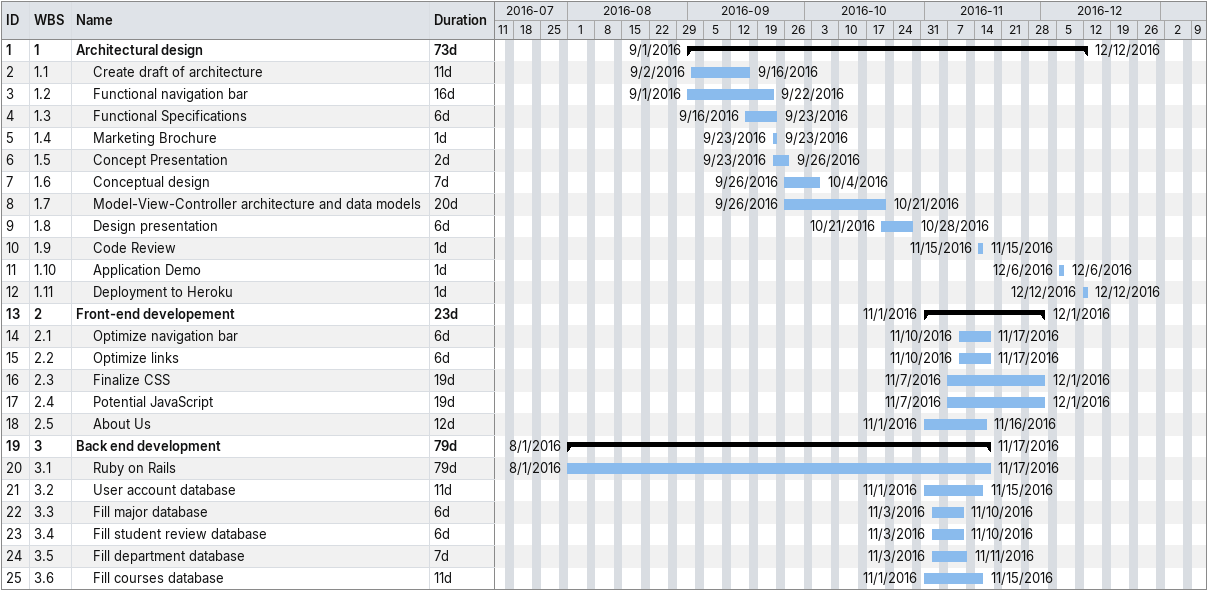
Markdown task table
| ID | WBS | Task | Duration | Start | Finish |
|---|---|---|---|---|---|
| 1 | 1 | **Architectural design** | 73d | 2016-09-01 | 2016-12-12 |
| 2 | 1.1 | Create draft of architecture | 11d | 2016-09-02 | 2016-09-16 |
| 3 | 1.2 | Functional navigation bar | 16d | 2016-09-01 | 2016-09-22 |
| 4 | 1.3 | Functional Specifications | 6d | 2016-09-16 | 2016-09-23 |
| 5 | 1.4 | Marketing Brochure | 1d | 2016-09-23 | 2016-09-23 |
| 6 | 1.5 | Concept Presentation | 2d | 2016-09-23 | 2016-09-26 |
| 7 | 1.6 | Conceptual design | 7d | 2016-09-26 | 2016-10-04 |
| 8 | 1.7 | Model-View-Controller architecture and data models | 20d | 2016-09-26 | 2016-10-21 |
| 9 | 1.8 | Design presentation | 6d | 2016-10-21 | 2016-10-28 |
| 10 | 1.9 | Code Review | 1d | 2016-11-15 | 2016-11-15 |
| 11 | 1.10 | Application Demo | 1d | 2016-12-06 | 2016-12-06 |
| 12 | 1.11 | Deployment to Heroku | 1d | 2016-12-12 | 2016-12-12 |
| 13 | 2 | **Front-end developement** | 23d | 2016-11-01 | 2016-12-01 |
| 14 | 2.1 | Optimize navigation bar | 6d | 2016-11-10 | 2016-11-17 |
| 15 | 2.2 | Optimize links | 6d | 2016-11-10 | 2016-11-17 |
| 16 | 2.3 | Finalize CSS | 19d | 2016-11-07 | 2016-12-01 |
| 17 | 2.4 | Potential JavaScript | 19d | 2016-11-07 | 2016-12-01 |
| 18 | 2.5 | About Us | 12d | 2016-11-01 | 2016-11-16 |
| 19 | 3 | **Back end development** | 79d | 2016-08-01 | 2016-11-17 |
| 20 | 3.1 | Ruby on Rails | 79d | 2016-08-01 | 2016-11-17 |
| 21 | 3.2 | User account database | 11d | 2016-11-01 | 2016-11-15 |
| 22 | 3.3 | Fill major database | 6d | 2016-11-03 | 2016-11-10 |
| 23 | 3.4 | Fill student review database | 6d | 2016-11-03 | 2016-11-10 |
| 24 | 3.5 | Fill department database | 7d | 2016-11-03 | 2016-11-11 |
| 25 | 3.6 | Fill courses database | 11d | 2016-11-01 | 2016-11-15 |
